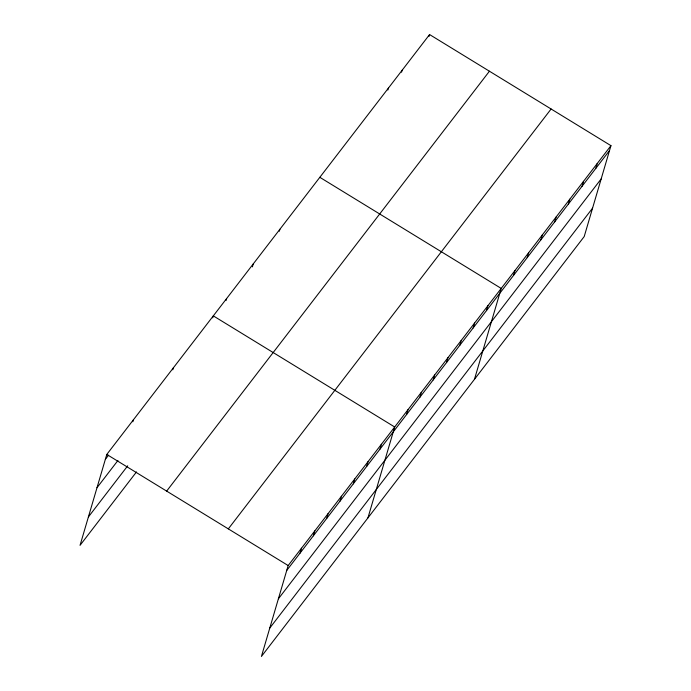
<?xml version="1.0" encoding="UTF-8"?>
<svg xmlns="http://www.w3.org/2000/svg" width="691" height="691" viewBox="0 0 691 691"><rect width="100%" height="100%" fill="white"/><g stroke="black" fill="none" stroke-linecap="round" stroke-linejoin="round"><path stroke-width="1.04" d="M610.956 145.663L288.173 565.549L261.423 656.45L584.206 236.564L610.956 145.663L429.577 34.55L106.794 454.436L80.044 545.337L136.472 471.936M132.845 421.76L133.423 419.8M172.793 369.797L173.372 367.837M212.733 317.834L213.312 315.873L394.691 426.986L367.94 517.887M226.052 300.516L226.631 298.555M252.396 266.856L253.26 263.919M279.311 231.235L279.89 229.274M387.85 90.046L388.42 88.085M401.566 72.201L402.145 70.24M428.999 36.511L429.577 34.55M300.049 553.128L301.492 548.231M313.36 535.801L314.802 530.913M326.679 518.483L328.121 513.586M339.989 501.165L341.432 496.268M353.308 483.847L354.751 478.949M366.627 466.52L368.061 461.631M379.938 449.202L381.38 444.304M406.567 414.565L408.01 409.668M419.886 397.239L421.32 392.35M433.197 379.92L434.639 375.023M446.516 362.602L447.949 357.705M459.826 345.284L461.268 340.387M473.145 327.957L474.579 323.06M486.455 310.639L487.898 305.742M474.458 379.324L501.217 288.423L319.829 177.311M513.491 275.476L514.933 270.578M527.207 257.631L528.65 252.733M540.923 239.786L542.366 234.888M554.648 221.941L556.082 217.043M568.365 204.095L569.807 199.198M582.081 186.25L583.524 181.353M595.797 168.397L597.24 163.508M105.352 459.334L108.522 455.214M96.999 487.716L117.919 460.5M88.396 516.954L127.705 465.82M166.652 491.111L489.435 71.216M228.315 528.883L551.107 108.997M286.73 570.446L609.522 150.552M278.378 598.829L601.161 178.934M269.775 628.067L592.558 208.181M106.794 454.436L288.173 565.549"/></g></svg>
